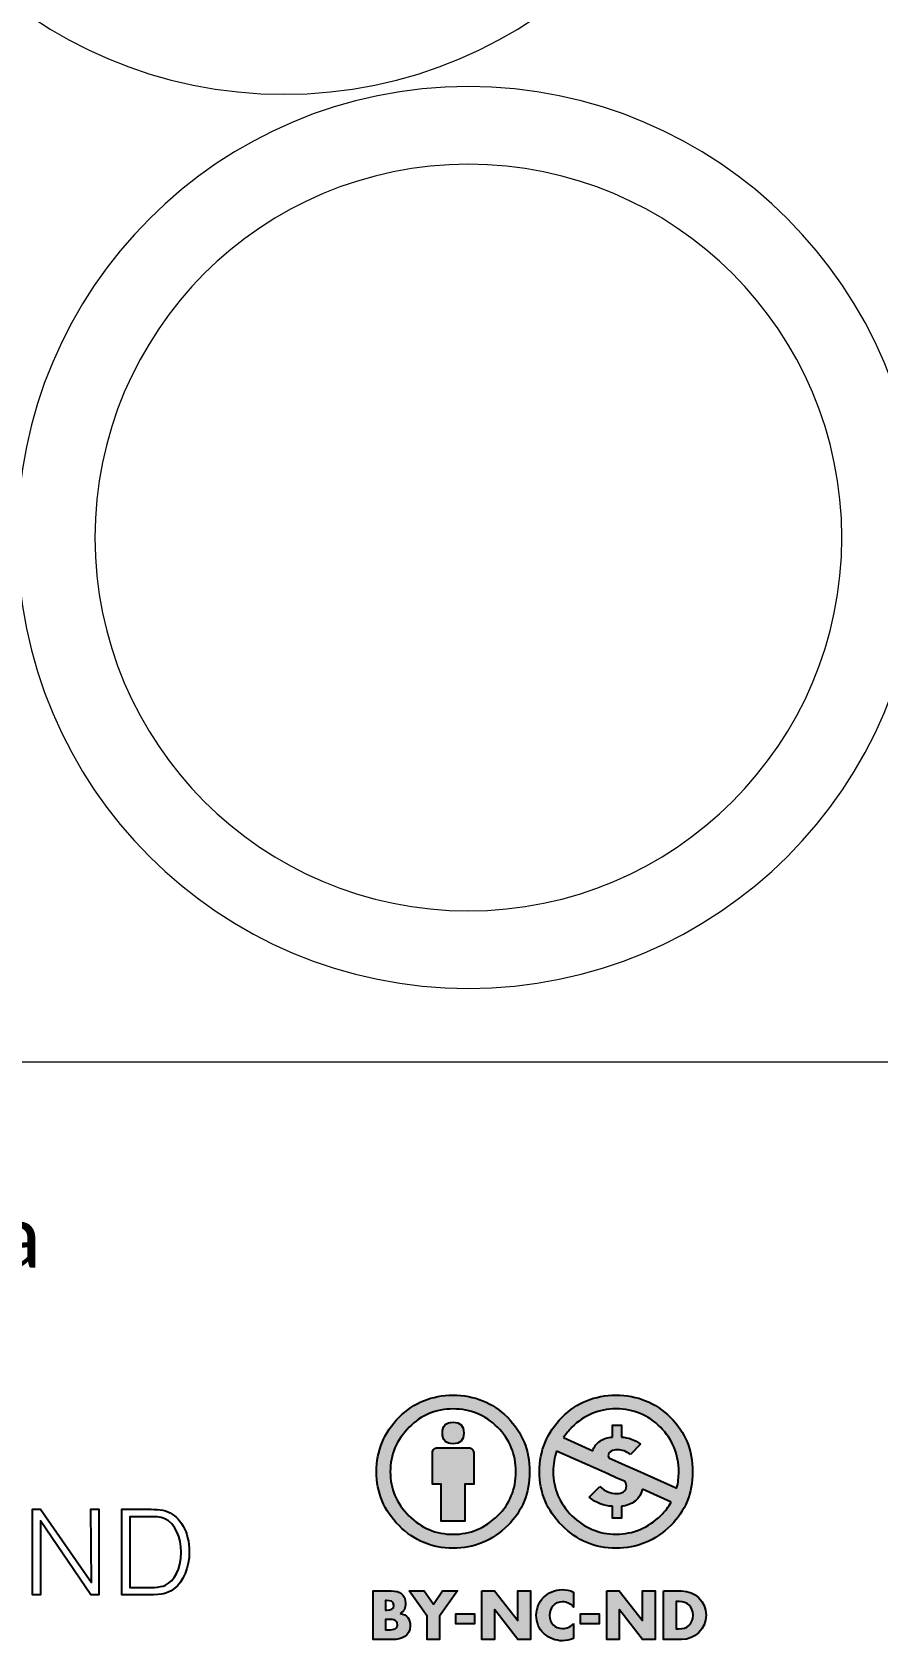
# Model space of a CAD drawing. Header units: centimetres. Extents: x -32.6 to 17.4, y -6.9 to 30.3.
# Drawn here: x -17.21 to -6.78, y -6.88 to 12.97 of the extents above; entities that cross this region are included whole.
import ezdxf

# ---------------------------------------------------------------- set-up
doc = ezdxf.new("R2010")
doc.units = ezdxf.units.CM
doc.header["$MEASUREMENT"] = 0
doc.layers.add('LAYER_1', color=7, linetype='Continuous')

msp = doc.modelspace()

# ---------------------------------------------------------------- hatches: boundary and pattern name
h = msp.add_hatch(color=256)
edge = h.paths.add_edge_path(flags=16)
edge.add_line((-9.908, -4.912), (-9.999, -4.873))
edge.add_line((-9.999, -4.873), (-10.11, -4.822))
edge.add_line((-10.11, -4.822), (-10.26, -4.757))
edge.add_line((-10.26, -4.757), (-10.743, -4.541))
edge.add_spline(control_points=[(-10.743, -4.541), (-10.771, -4.618), (-10.785, -4.703), (-10.785, -4.795)], knot_values=[0, 0, 0, 0, 1, 1, 1, 1], degree=3, periodic=0)
edge.add_spline(control_points=[(-10.785, -4.795), (-10.785, -5.005), (-10.708, -5.185), (-10.555, -5.338)], knot_values=[0, 0, 0, 0, 1, 1, 1, 1], degree=3, periodic=0)
edge.add_spline(control_points=[(-10.555, -5.338), (-10.401, -5.49), (-10.219, -5.566), (-10.009, -5.566)], knot_values=[0, 0, 0, 0, 1, 1, 1, 1], degree=3, periodic=0)
edge.add_spline(control_points=[(-10.009, -5.566), (-9.797, -5.566), (-9.613, -5.489), (-9.459, -5.335)], knot_values=[0, 0, 0, 0, 1, 1, 1, 1], degree=3, periodic=0)
edge.add_spline(control_points=[(-9.459, -5.335), (-9.404, -5.282), (-9.361, -5.227), (-9.329, -5.17)], knot_values=[0, 0, 0, 0, 1, 1, 1, 1], degree=3, periodic=0)
edge.add_line((-9.329, -5.17), (-9.685, -5.011))
edge.add_spline(control_points=[(-9.685, -5.011), (-9.698, -5.071), (-9.728, -5.119), (-9.775, -5.157)], knot_values=[0, 0, 0, 0, 1, 1, 1, 1], degree=3, periodic=0)
edge.add_spline(control_points=[(-9.775, -5.157), (-9.823, -5.195), (-9.88, -5.216), (-9.945, -5.222)], knot_values=[0, 0, 0, 0, 1, 1, 1, 1], degree=3, periodic=0)
edge.add_line((-9.945, -5.222), (-9.945, -5.367))
edge.add_line((-9.945, -5.367), (-10.055, -5.367))
edge.add_line((-10.055, -5.367), (-10.055, -5.222))
edge.add_spline(control_points=[(-10.055, -5.222), (-10.159, -5.221), (-10.255, -5.183), (-10.341, -5.109)], knot_values=[0, 0, 0, 0, 1, 1, 1, 1], degree=3, periodic=0)
edge.add_line((-10.341, -5.109), (-10.211, -4.978))
edge.add_spline(control_points=[(-10.211, -4.978), (-10.15, -5.035), (-10.079, -5.064), (-10.001, -5.064)], knot_values=[0, 0, 0, 0, 1, 1, 1, 1], degree=3, periodic=0)
edge.add_spline(control_points=[(-10.001, -5.064), (-9.968, -5.064), (-9.94, -5.056), (-9.917, -5.042)], knot_values=[0, 0, 0, 0, 1, 1, 1, 1], degree=3, periodic=0)
edge.add_spline(control_points=[(-9.917, -5.042), (-9.894, -5.027), (-9.883, -5.003), (-9.883, -4.969)], knot_values=[0, 0, 0, 0, 1, 1, 1, 1], degree=3, periodic=0)
edge.add_spline(control_points=[(-9.883, -4.969), (-9.883, -4.946), (-9.891, -4.926), (-9.908, -4.912)], knot_values=[0, 0, 0, 0, 1, 1, 1, 1], degree=3, periodic=0)
edge = h.paths.add_edge_path()
edge.add_spline(control_points=[(-10.677, -4.124), (-10.495, -3.942), (-10.273, -3.851), (-10.012, -3.851)], knot_values=[0, 0, 0, 0, 1, 1, 1, 1], degree=3, periodic=0)
edge.add_spline(control_points=[(-10.012, -3.851), (-9.747, -3.851), (-9.523, -3.942), (-9.341, -4.124)], knot_values=[0, 0, 0, 0, 1, 1, 1, 1], degree=3, periodic=0)
edge.add_spline(control_points=[(-9.341, -4.124), (-9.158, -4.306), (-9.066, -4.53), (-9.066, -4.795)], knot_values=[0, 0, 0, 0, 1, 1, 1, 1], degree=3, periodic=0)
edge.add_spline(control_points=[(-9.066, -4.795), (-9.066, -5.061), (-9.156, -5.282), (-9.336, -5.458)], knot_values=[0, 0, 0, 0, 1, 1, 1, 1], degree=3, periodic=0)
edge.add_spline(control_points=[(-9.336, -5.458), (-9.527, -5.646), (-9.753, -5.74), (-10.012, -5.74)], knot_values=[0, 0, 0, 0, 1, 1, 1, 1], degree=3, periodic=0)
edge.add_spline(control_points=[(-10.012, -5.74), (-10.269, -5.74), (-10.49, -5.646), (-10.677, -5.46)], knot_values=[0, 0, 0, 0, 1, 1, 1, 1], degree=3, periodic=0)
edge.add_spline(control_points=[(-10.677, -5.46), (-10.862, -5.274), (-10.955, -5.053), (-10.955, -4.795)], knot_values=[0, 0, 0, 0, 1, 1, 1, 1], degree=3, periodic=0)
edge.add_spline(control_points=[(-10.955, -4.795), (-10.955, -4.537), (-10.862, -4.313), (-10.677, -4.124)], knot_values=[0, 0, 0, 0, 1, 1, 1, 1], degree=3, periodic=0)
edge = h.paths.add_edge_path(flags=16)
edge.add_line((-10.098, -4.623), (-9.979, -4.677))
edge.add_line((-9.979, -4.677), (-9.896, -4.714))
edge.add_line((-9.896, -4.714), (-9.744, -4.782))
edge.add_line((-9.744, -4.782), (-9.26, -4.998))
edge.add_spline(control_points=[(-9.26, -4.998), (-9.245, -4.931), (-9.237, -4.864), (-9.237, -4.795)], knot_values=[0, 0, 0, 0, 1, 1, 1, 1], degree=3, periodic=0)
edge.add_spline(control_points=[(-9.237, -4.795), (-9.237, -4.578), (-9.312, -4.396), (-9.463, -4.247)], knot_values=[0, 0, 0, 0, 1, 1, 1, 1], degree=3, periodic=0)
edge.add_spline(control_points=[(-9.463, -4.247), (-9.612, -4.096), (-9.794, -4.02), (-10.009, -4.02)], knot_values=[0, 0, 0, 0, 1, 1, 1, 1], degree=3, periodic=0)
edge.add_spline(control_points=[(-10.009, -4.02), (-10.224, -4.02), (-10.405, -4.096), (-10.554, -4.247)], knot_values=[0, 0, 0, 0, 1, 1, 1, 1], degree=3, periodic=0)
edge.add_spline(control_points=[(-10.554, -4.247), (-10.591, -4.285), (-10.626, -4.327), (-10.658, -4.374)], knot_values=[0, 0, 0, 0, 1, 1, 1, 1], degree=3, periodic=0)
edge.add_line((-10.658, -4.374), (-10.297, -4.536))
edge.add_spline(control_points=[(-10.297, -4.536), (-10.282, -4.486), (-10.252, -4.447), (-10.208, -4.417)], knot_values=[0, 0, 0, 0, 1, 1, 1, 1], degree=3, periodic=0)
edge.add_spline(control_points=[(-10.208, -4.417), (-10.164, -4.387), (-10.113, -4.37), (-10.055, -4.367)], knot_values=[0, 0, 0, 0, 1, 1, 1, 1], degree=3, periodic=0)
edge.add_line((-10.055, -4.367), (-10.055, -4.222))
edge.add_line((-10.055, -4.222), (-9.945, -4.222))
edge.add_line((-9.945, -4.222), (-9.945, -4.367))
edge.add_spline(control_points=[(-9.945, -4.367), (-9.858, -4.372), (-9.78, -4.401), (-9.709, -4.455)], knot_values=[0, 0, 0, 0, 1, 1, 1, 1], degree=3, periodic=0)
edge.add_line((-9.709, -4.455), (-9.832, -4.581))
edge.add_spline(control_points=[(-9.832, -4.581), (-9.885, -4.544), (-9.939, -4.526), (-9.994, -4.526)], knot_values=[0, 0, 0, 0, 1, 1, 1, 1], degree=3, periodic=0)
edge.add_spline(control_points=[(-9.994, -4.526), (-10.023, -4.526), (-10.049, -4.531), (-10.072, -4.542)], knot_values=[0, 0, 0, 0, 1, 1, 1, 1], degree=3, periodic=0)
edge.add_spline(control_points=[(-10.072, -4.542), (-10.095, -4.554), (-10.107, -4.573), (-10.107, -4.6)], knot_values=[0, 0, 0, 0, 1, 1, 1, 1], degree=3, periodic=0)
edge.add_spline(control_points=[(-10.107, -4.6), (-10.107, -4.608), (-10.104, -4.616), (-10.098, -4.623)], knot_values=[0, 0, 0, 0, 1, 1, 1, 1], degree=3, periodic=0)
edge = h.paths.add_edge_path()
edge.add_spline(control_points=[(-12.687, -4.124), (-12.504, -3.942), (-12.283, -3.851), (-12.022, -3.851)], knot_values=[0, 0, 0, 0, 1, 1, 1, 1], degree=3, periodic=0)
edge.add_spline(control_points=[(-12.022, -3.851), (-11.757, -3.851), (-11.533, -3.942), (-11.351, -4.124)], knot_values=[0, 0, 0, 0, 1, 1, 1, 1], degree=3, periodic=0)
edge.add_spline(control_points=[(-11.351, -4.124), (-11.168, -4.307), (-11.076, -4.531), (-11.076, -4.795)], knot_values=[0, 0, 0, 0, 1, 1, 1, 1], degree=3, periodic=0)
edge.add_spline(control_points=[(-11.076, -4.795), (-11.076, -5.061), (-11.166, -5.282), (-11.346, -5.458)], knot_values=[0, 0, 0, 0, 1, 1, 1, 1], degree=3, periodic=0)
edge.add_spline(control_points=[(-11.346, -5.458), (-11.537, -5.646), (-11.762, -5.74), (-12.022, -5.74)], knot_values=[0, 0, 0, 0, 1, 1, 1, 1], degree=3, periodic=0)
edge.add_spline(control_points=[(-12.022, -5.74), (-12.277, -5.74), (-12.499, -5.647), (-12.687, -5.461)], knot_values=[0, 0, 0, 0, 1, 1, 1, 1], degree=3, periodic=0)
edge.add_spline(control_points=[(-12.687, -5.461), (-12.872, -5.276), (-12.965, -5.054), (-12.965, -4.795)], knot_values=[0, 0, 0, 0, 1, 1, 1, 1], degree=3, periodic=0)
edge.add_spline(control_points=[(-12.965, -4.795), (-12.965, -4.537), (-12.872, -4.313), (-12.687, -4.124)], knot_values=[0, 0, 0, 0, 1, 1, 1, 1], degree=3, periodic=0)
edge = h.paths.add_edge_path(flags=16)
edge.add_spline(control_points=[(-11.472, -4.247), (-11.623, -4.097), (-11.805, -4.021), (-12.019, -4.021)], knot_values=[0, 0, 0, 0, 1, 1, 1, 1], degree=3, periodic=0)
edge.add_spline(control_points=[(-12.019, -4.021), (-12.234, -4.021), (-12.415, -4.097), (-12.563, -4.247)], knot_values=[0, 0, 0, 0, 1, 1, 1, 1], degree=3, periodic=0)
edge.add_spline(control_points=[(-12.563, -4.247), (-12.718, -4.405), (-12.795, -4.587), (-12.795, -4.795)], knot_values=[0, 0, 0, 0, 1, 1, 1, 1], degree=3, periodic=0)
edge.add_spline(control_points=[(-12.795, -4.795), (-12.795, -5.005), (-12.718, -5.186), (-12.565, -5.338)], knot_values=[0, 0, 0, 0, 1, 1, 1, 1], degree=3, periodic=0)
edge.add_spline(control_points=[(-12.565, -5.338), (-12.412, -5.491), (-12.23, -5.568), (-12.019, -5.568)], knot_values=[0, 0, 0, 0, 1, 1, 1, 1], degree=3, periodic=0)
edge.add_spline(control_points=[(-12.019, -5.568), (-11.809, -5.568), (-11.625, -5.491), (-11.469, -5.337)], knot_values=[0, 0, 0, 0, 1, 1, 1, 1], degree=3, periodic=0)
edge.add_spline(control_points=[(-11.469, -5.337), (-11.321, -5.194), (-11.246, -5.013), (-11.246, -4.795)], knot_values=[0, 0, 0, 0, 1, 1, 1, 1], degree=3, periodic=0)
edge.add_spline(control_points=[(-11.246, -4.795), (-11.246, -4.581), (-11.322, -4.398), (-11.472, -4.247)], knot_values=[0, 0, 0, 0, 1, 1, 1, 1], degree=3, periodic=0)
edge = h.paths.add_edge_path(flags=0)
edge.add_line((-12.214, -4.5), (-11.827, -4.5))
edge.add_spline(control_points=[(-11.827, -4.5), (-11.811, -4.5), (-11.797, -4.506), (-11.784, -4.518)], knot_values=[0, 0, 0, 0, 1, 1, 1, 1], degree=3, periodic=0)
edge.add_spline(control_points=[(-11.784, -4.518), (-11.772, -4.53), (-11.766, -4.544), (-11.766, -4.561)], knot_values=[0, 0, 0, 0, 1, 1, 1, 1], degree=3, periodic=0)
edge.add_line((-11.766, -4.561), (-11.766, -4.947))
edge.add_line((-11.766, -4.947), (-11.874, -4.947))
edge.add_line((-11.874, -4.947), (-11.874, -5.406))
edge.add_line((-11.874, -5.406), (-12.167, -5.406))
edge.add_line((-12.167, -5.406), (-12.167, -4.947))
edge.add_line((-12.167, -4.947), (-12.275, -4.947))
edge.add_line((-12.275, -4.947), (-12.275, -4.561))
edge.add_spline(control_points=[(-12.275, -4.561), (-12.275, -4.544), (-12.269, -4.53), (-12.257, -4.518)], knot_values=[0, 0, 0, 0, 1, 1, 1, 1], degree=3, periodic=0)
edge.add_spline(control_points=[(-12.257, -4.518), (-12.246, -4.506), (-12.231, -4.5), (-12.214, -4.5)], knot_values=[0, 0, 0, 0, 1, 1, 1, 1], degree=3, periodic=0)
edge = h.paths.add_edge_path(flags=0)
edge.add_spline(control_points=[(-12.02, -4.45), (-12.108, -4.45), (-12.152, -4.406), (-12.152, -4.318)], knot_values=[0, 0, 0, 0, 1, 1, 1, 1], degree=3, periodic=0)
edge.add_spline(control_points=[(-12.152, -4.318), (-12.152, -4.229), (-12.108, -4.185), (-12.02, -4.185)], knot_values=[0, 0, 0, 0, 1, 1, 1, 1], degree=3, periodic=0)
edge.add_spline(control_points=[(-12.02, -4.185), (-11.933, -4.185), (-11.889, -4.229), (-11.889, -4.318)], knot_values=[0, 0, 0, 0, 1, 1, 1, 1], degree=3, periodic=0)
edge.add_spline(control_points=[(-11.889, -4.318), (-11.889, -4.406), (-11.933, -4.45), (-12.02, -4.45)], knot_values=[0, 0, 0, 0, 1, 1, 1, 1], degree=3, periodic=0)
at = {"linetype": 'Continuous'}
h = msp.add_hatch(color=256, dxfattribs=at)
h.paths.add_polyline_path([(-10.126, -6.266), (-9.97, -6.266), (-9.684, -6.633), (-9.683, -6.633), (-9.683, -6.266), (-9.527, -6.266), (-9.527, -6.866), (-9.683, -6.866), (-9.969, -6.499), (-9.97, -6.499), (-9.97, -6.866), (-10.126, -6.866)])
h.paths.add_polyline_path([(-10.219, -6.671), (-10.447, -6.671), (-10.447, -6.551), (-10.219, -6.551)])
h.paths.add_polyline_path([(-11.665, -6.266), (-11.509, -6.266), (-11.223, -6.633), (-11.221, -6.633), (-11.221, -6.266), (-11.065, -6.266), (-11.065, -6.866), (-11.221, -6.866), (-11.507, -6.499), (-11.509, -6.499), (-11.509, -6.866), (-11.665, -6.866)])
h.paths.add_polyline_path([(-11.758, -6.671), (-11.986, -6.671), (-11.986, -6.551), (-11.758, -6.551)])
h.paths.add_polyline_path([(-12.564, -6.266), (-12.376, -6.266), (-12.264, -6.429), (-12.152, -6.266), (-11.965, -6.266), (-12.186, -6.578), (-12.186, -6.866), (-12.342, -6.866), (-12.342, -6.578)])
edge = h.paths.add_edge_path()
edge.add_line((-9.204, -6.866), (-9.425, -6.866))
edge.add_line((-9.425, -6.866), (-9.425, -6.266))
edge.add_line((-9.425, -6.266), (-9.204, -6.266))
edge.add_spline(control_points=[(-9.204, -6.266), (-9.036, -6.266), (-8.899, -6.398), (-8.899, -6.566)], knot_values=[0, 0, 0, 0, 1, 1, 1, 1], degree=3, periodic=0)
edge.add_spline(control_points=[(-8.899, -6.566), (-8.899, -6.735), (-9.037, -6.866), (-9.204, -6.866)], knot_values=[0, 0, 0, 0, 1, 1, 1, 1], degree=3, periodic=0)
edge = h.paths.add_edge_path(flags=16)
edge.add_line((-9.232, -6.398), (-9.269, -6.398))
edge.add_line((-9.269, -6.398), (-9.269, -6.734))
edge.add_line((-9.269, -6.734), (-9.234, -6.734))
edge.add_spline(control_points=[(-9.234, -6.734), (-9.141, -6.734), (-9.061, -6.683), (-9.061, -6.566)], knot_values=[0, 0, 0, 0, 1, 1, 1, 1], degree=3, periodic=0)
edge.add_spline(control_points=[(-9.061, -6.566), (-9.061, -6.459), (-9.132, -6.398), (-9.232, -6.398)], knot_values=[0, 0, 0, 0, 1, 1, 1, 1], degree=3, periodic=0)
edge = h.paths.add_edge_path()
edge.add_line((-10.534, -6.28), (-10.534, -6.468))
edge.add_spline(control_points=[(-10.534, -6.468), (-10.566, -6.425), (-10.618, -6.402), (-10.671, -6.402)], knot_values=[0, 0, 0, 0, 1, 1, 1, 1], degree=3, periodic=0)
edge.add_spline(control_points=[(-10.671, -6.402), (-10.767, -6.402), (-10.831, -6.475), (-10.831, -6.568)], knot_values=[0, 0, 0, 0, 1, 1, 1, 1], degree=3, periodic=0)
edge.add_spline(control_points=[(-10.831, -6.568), (-10.831, -6.663), (-10.766, -6.731), (-10.669, -6.731)], knot_values=[0, 0, 0, 0, 1, 1, 1, 1], degree=3, periodic=0)
edge.add_spline(control_points=[(-10.669, -6.731), (-10.618, -6.731), (-10.567, -6.706), (-10.534, -6.667)], knot_values=[0, 0, 0, 0, 1, 1, 1, 1], degree=3, periodic=0)
edge.add_line((-10.534, -6.667), (-10.534, -6.854))
edge.add_spline(control_points=[(-10.534, -6.854), (-10.586, -6.87), (-10.624, -6.882), (-10.672, -6.882)], knot_values=[0, 0, 0, 0, 1, 1, 1, 1], degree=3, periodic=0)
edge.add_spline(control_points=[(-10.672, -6.882), (-10.756, -6.882), (-10.835, -6.85), (-10.898, -6.794)], knot_values=[0, 0, 0, 0, 1, 1, 1, 1], degree=3, periodic=0)
edge.add_spline(control_points=[(-10.898, -6.794), (-10.964, -6.734), (-10.994, -6.656), (-10.994, -6.567)], knot_values=[0, 0, 0, 0, 1, 1, 1, 1], degree=3, periodic=0)
edge.add_spline(control_points=[(-10.994, -6.567), (-10.994, -6.485), (-10.963, -6.406), (-10.905, -6.347)], knot_values=[0, 0, 0, 0, 1, 1, 1, 1], degree=3, periodic=0)
edge.add_spline(control_points=[(-10.905, -6.347), (-10.847, -6.287), (-10.761, -6.25), (-10.677, -6.25)], knot_values=[0, 0, 0, 0, 1, 1, 1, 1], degree=3, periodic=0)
edge.add_spline(control_points=[(-10.677, -6.25), (-10.627, -6.25), (-10.581, -6.261), (-10.534, -6.28)], knot_values=[0, 0, 0, 0, 1, 1, 1, 1], degree=3, periodic=0)
edge = h.paths.add_edge_path()
edge.add_line((-12.767, -6.866), (-13.008, -6.866))
edge.add_line((-13.008, -6.866), (-13.008, -6.266))
edge.add_line((-13.008, -6.266), (-12.785, -6.266))
edge.add_spline(control_points=[(-12.785, -6.266), (-12.678, -6.266), (-12.607, -6.308), (-12.607, -6.422)], knot_values=[0, 0, 0, 0, 1, 1, 1, 1], degree=3, periodic=0)
edge.add_spline(control_points=[(-12.607, -6.422), (-12.607, -6.476), (-12.624, -6.52), (-12.673, -6.545)], knot_values=[0, 0, 0, 0, 1, 1, 1, 1], degree=3, periodic=0)
edge.add_line((-12.673, -6.545), (-12.673, -6.546))
edge.add_spline(control_points=[(-12.673, -6.546), (-12.587, -6.557), (-12.55, -6.616), (-12.55, -6.699)], knot_values=[0, 0, 0, 0, 1, 1, 1, 1], degree=3, periodic=0)
edge.add_spline(control_points=[(-12.55, -6.699), (-12.55, -6.825), (-12.657, -6.866), (-12.767, -6.866)], knot_values=[0, 0, 0, 0, 1, 1, 1, 1], degree=3, periodic=0)
edge = h.paths.add_edge_path(flags=16)
edge.add_line((-12.841, -6.386), (-12.852, -6.386))
edge.add_line((-12.852, -6.386), (-12.852, -6.502))
edge.add_line((-12.852, -6.502), (-12.834, -6.502))
edge.add_spline(control_points=[(-12.834, -6.502), (-12.793, -6.502), (-12.75, -6.495), (-12.75, -6.444)], knot_values=[0, 0, 0, 0, 1, 1, 1, 1], degree=3, periodic=0)
edge.add_spline(control_points=[(-12.75, -6.444), (-12.75, -6.389), (-12.798, -6.386), (-12.841, -6.386)], knot_values=[0, 0, 0, 0, 1, 1, 1, 1], degree=3, periodic=0)
edge = h.paths.add_edge_path(flags=16)
edge.add_line((-12.836, -6.618), (-12.852, -6.618))
edge.add_line((-12.852, -6.618), (-12.852, -6.747))
edge.add_line((-12.852, -6.747), (-12.832, -6.747))
edge.add_spline(control_points=[(-12.832, -6.747), (-12.786, -6.747), (-12.708, -6.749), (-12.708, -6.683)], knot_values=[0, 0, 0, 0, 1, 1, 1, 1], degree=3, periodic=0)
edge.add_spline(control_points=[(-12.708, -6.683), (-12.708, -6.611), (-12.785, -6.618), (-12.836, -6.618)], knot_values=[0, 0, 0, 0, 1, 1, 1, 1], degree=3, periodic=0)

# ---------------------------------------------------------------- linework, layer by layer
at = {"linetype": 'Continuous', "lineweight": 0}
msp.add_lwpolyline([(-32.641, 0.262), (17.359, 0.262), (17.359, 30.262), (-32.641, 30.262)], close=True, dxfattribs=at)
at = {"lineweight": 0}
for points in [[(-14.107, 23.332), (-11.034, 23.332), (-8.542, 20.84), (-8.542, 17.767), (-8.542, 17.767), (-8.542, 14.694), (-11.034, 12.202), (-14.107, 12.202), (-14.107, 12.202), (-17.179, 12.202), (-19.671, 14.694), (-19.671, 17.767), (-19.671, 17.767), (-19.671, 20.84), (-17.179, 23.332), (-14.107, 23.332)], [(-11.832, 12.297), (-8.759, 12.297), (-6.267, 9.805), (-6.267, 6.732), (-6.267, 6.732), (-6.267, 3.659), (-8.759, 1.168), (-11.832, 1.168), (-11.832, 1.168), (-14.904, 1.168), (-17.396, 3.659), (-17.396, 6.732), (-17.396, 6.732), (-17.396, 9.805), (-14.904, 12.297), (-11.832, 12.297)], [(-11.832, 11.339), (-9.288, 11.339), (-7.225, 9.276), (-7.225, 6.732), (-7.225, 6.732), (-7.225, 4.189), (-9.288, 2.126), (-11.832, 2.126), (-11.832, 2.126), (-14.375, 2.126), (-16.438, 4.189), (-16.438, 6.732), (-16.438, 6.732), (-16.438, 9.276), (-14.375, 11.339), (-11.832, 11.339)]]:
    msp.add_open_spline(points, degree=3, knots=[0, 0, 0, 0, 0.25, 0.25, 0.25, 0.25, 0.5, 0.5, 0.5, 0.5, 0.75, 0.75, 0.75, 0.75, 1, 1, 1, 1], dxfattribs=at)
at = {"layer": 'LAYER_1', "color": 7}
for points in [[(-12.022, -3.851), (-12.022, -3.851)], [(-10.012, -3.851), (-10.012, -3.851)], [(-12.019, -4.021), (-12.019, -4.021)], [(-10.009, -4.02), (-10.009, -4.02)], [(-12.152, -4.318), (-12.152, -4.318)], [(-10.055, -4.367), (-10.055, -4.222), (-9.945, -4.222), (-9.945, -4.367)], [(-11.766, -4.561), (-11.766, -4.947), (-11.874, -4.947), (-11.874, -5.406), (-12.167, -5.406), (-12.167, -4.947), (-12.275, -4.947), (-12.275, -4.561)], [(-12.214, -4.5), (-11.827, -4.5)], [(-11.766, -4.561), (-11.766, -4.561)], [(-9.908, -4.912), (-9.999, -4.873), (-10.11, -4.822), (-10.26, -4.757), (-10.743, -4.541), (-10.743, -4.541)], [(-10.658, -4.374), (-10.297, -4.536)], [(-9.709, -4.455), (-9.832, -4.581)], [(-10.098, -4.623), (-9.979, -4.677), (-9.896, -4.714), (-9.744, -4.782), (-9.26, -4.998)], [(-10.341, -5.109), (-10.211, -4.978)], [(-9.329, -5.17), (-9.685, -5.011)], [(-16.39, -6.316), (-16.489, -6.316), (-17.111, -5.402), (-17.111, -6.316), (-17.209, -6.316), (-17.209, -5.258), (-17.111, -5.258), (-16.48, -6.163), (-16.489, -5.258), (-16.39, -5.258), (-16.39, -6.316), (-16.39, -6.316)], [(-16.108, -6.316), (-16.108, -5.258), (-15.826, -5.258)], [(-15.821, -5.351), (-16.006, -5.351), (-16.006, -6.226), (-16.006, -6.226), (-16.006, -6.226)], [(-9.945, -5.222), (-9.945, -5.367), (-10.055, -5.367), (-10.055, -5.222)], [(-15.834, -6.316), (-16.108, -6.316), (-16.108, -6.316)], [(-16.006, -6.226), (-15.847, -6.226)], [(-13.008, -6.866), (-13.008, -6.266), (-12.785, -6.266)], [(-12.564, -6.266), (-12.376, -6.266), (-12.264, -6.429), (-12.152, -6.266), (-11.965, -6.266), (-12.186, -6.578), (-12.186, -6.866), (-12.342, -6.866), (-12.342, -6.578), (-12.564, -6.266), (-12.564, -6.266)], [(-11.665, -6.266), (-11.509, -6.266), (-11.223, -6.633), (-11.221, -6.633), (-11.221, -6.266), (-11.065, -6.266), (-11.065, -6.866), (-11.221, -6.866), (-11.507, -6.499), (-11.509, -6.499), (-11.509, -6.866), (-11.665, -6.866), (-11.665, -6.266), (-11.665, -6.266)], [(-10.534, -6.28), (-10.534, -6.468), (-10.534, -6.468)], [(-10.126, -6.266), (-9.97, -6.266), (-9.684, -6.633), (-9.683, -6.633), (-9.683, -6.266), (-9.527, -6.266), (-9.527, -6.866), (-9.683, -6.866), (-9.969, -6.499), (-9.97, -6.499), (-9.97, -6.866), (-10.126, -6.866), (-10.126, -6.266), (-10.126, -6.266)], [(-9.425, -6.266), (-9.204, -6.266)], [(-9.204, -6.866), (-9.425, -6.866), (-9.425, -6.266), (-9.425, -6.266)], [(-12.841, -6.386), (-12.852, -6.386), (-12.852, -6.502), (-12.852, -6.502)], [(-12.852, -6.502), (-12.834, -6.502)], [(-12.673, -6.545), (-12.673, -6.546)], [(-9.232, -6.398), (-9.269, -6.398), (-9.269, -6.734), (-9.269, -6.734)], [(-12.836, -6.618), (-12.852, -6.618), (-12.852, -6.747), (-12.852, -6.747)], [(-12.852, -6.747), (-12.832, -6.747)], [(-11.758, -6.671), (-11.986, -6.671), (-11.986, -6.551), (-11.758, -6.551), (-11.758, -6.671), (-11.758, -6.671)], [(-10.534, -6.667), (-10.534, -6.854)], [(-10.219, -6.671), (-10.447, -6.671), (-10.447, -6.551), (-10.219, -6.551), (-10.219, -6.671), (-10.219, -6.671)], [(-9.269, -6.734), (-9.234, -6.734)], [(-12.767, -6.866), (-13.008, -6.866), (-13.008, -6.866)]]:
    msp.add_lwpolyline(points, dxfattribs=at)
for points in [[(-12.687, -4.124), (-12.504, -3.942), (-12.283, -3.851), (-12.022, -3.851)], [(-12.022, -3.851), (-11.757, -3.851), (-11.533, -3.942), (-11.351, -4.124)], [(-10.677, -4.124), (-10.495, -3.942), (-10.273, -3.851), (-10.012, -3.851)], [(-10.012, -3.851), (-9.747, -3.851), (-9.523, -3.942), (-9.341, -4.124)], [(-12.965, -4.795), (-12.965, -4.537), (-12.872, -4.313), (-12.687, -4.124)], [(-12.019, -4.021), (-12.234, -4.021), (-12.415, -4.097), (-12.563, -4.247)], [(-11.472, -4.247), (-11.623, -4.097), (-11.805, -4.021), (-12.019, -4.021)], [(-11.351, -4.124), (-11.168, -4.307), (-11.076, -4.531), (-11.076, -4.795)], [(-10.955, -4.795), (-10.955, -4.537), (-10.862, -4.313), (-10.677, -4.124)], [(-10.009, -4.02), (-10.224, -4.02), (-10.405, -4.096), (-10.554, -4.247)], [(-9.463, -4.247), (-9.612, -4.096), (-9.794, -4.02), (-10.009, -4.02)], [(-9.341, -4.124), (-9.158, -4.306), (-9.066, -4.53), (-9.066, -4.795)], [(-12.563, -4.247), (-12.718, -4.405), (-12.795, -4.587), (-12.795, -4.795)], [(-12.152, -4.318), (-12.152, -4.229), (-12.108, -4.185), (-12.02, -4.185)], [(-12.02, -4.45), (-12.108, -4.45), (-12.152, -4.406), (-12.152, -4.318)], [(-12.02, -4.185), (-11.933, -4.185), (-11.889, -4.229), (-11.889, -4.318)], [(-11.889, -4.318), (-11.889, -4.406), (-11.933, -4.45), (-12.02, -4.45)], [(-11.246, -4.795), (-11.246, -4.581), (-11.322, -4.398), (-11.472, -4.247)], [(-10.554, -4.247), (-10.591, -4.285), (-10.626, -4.327), (-10.658, -4.374)], [(-10.208, -4.417), (-10.164, -4.387), (-10.113, -4.37), (-10.055, -4.367)], [(-9.945, -4.367), (-9.858, -4.372), (-9.78, -4.401), (-9.709, -4.455)], [(-9.237, -4.795), (-9.237, -4.578), (-9.312, -4.396), (-9.463, -4.247)], [(-12.275, -4.561), (-12.275, -4.544), (-12.269, -4.53), (-12.257, -4.518)], [(-12.257, -4.518), (-12.246, -4.506), (-12.231, -4.5), (-12.214, -4.5)], [(-11.827, -4.5), (-11.811, -4.5), (-11.797, -4.506), (-11.784, -4.518)], [(-11.784, -4.518), (-11.772, -4.53), (-11.766, -4.544), (-11.766, -4.561)], [(-10.743, -4.541), (-10.771, -4.618), (-10.785, -4.703), (-10.785, -4.795)], [(-10.297, -4.536), (-10.282, -4.486), (-10.252, -4.447), (-10.208, -4.417)], [(-10.072, -4.542), (-10.095, -4.554), (-10.107, -4.573), (-10.107, -4.6)], [(-9.994, -4.526), (-10.023, -4.526), (-10.049, -4.531), (-10.072, -4.542)], [(-9.832, -4.581), (-9.885, -4.544), (-9.939, -4.526), (-9.994, -4.526)], [(-10.107, -4.6), (-10.107, -4.608), (-10.104, -4.616), (-10.098, -4.623)], [(-12.687, -5.461), (-12.872, -5.276), (-12.965, -5.054), (-12.965, -4.795)], [(-12.795, -4.795), (-12.795, -5.005), (-12.718, -5.186), (-12.565, -5.338)], [(-11.469, -5.337), (-11.321, -5.194), (-11.246, -5.013), (-11.246, -4.795)], [(-11.076, -4.795), (-11.076, -5.061), (-11.166, -5.282), (-11.346, -5.458)], [(-10.677, -5.46), (-10.862, -5.274), (-10.955, -5.053), (-10.955, -4.795)], [(-10.785, -4.795), (-10.785, -5.005), (-10.708, -5.185), (-10.555, -5.338)], [(-9.883, -4.969), (-9.883, -4.946), (-9.891, -4.926), (-9.908, -4.912)], [(-9.066, -4.795), (-9.066, -5.061), (-9.156, -5.282), (-9.336, -5.458)], [(-9.26, -4.998), (-9.245, -4.931), (-9.237, -4.864), (-9.237, -4.795)], [(-10.055, -5.222), (-10.159, -5.221), (-10.255, -5.183), (-10.341, -5.109)], [(-10.211, -4.978), (-10.15, -5.035), (-10.079, -5.064), (-10.001, -5.064)], [(-10.001, -5.064), (-9.968, -5.064), (-9.94, -5.056), (-9.917, -5.042)], [(-9.775, -5.157), (-9.823, -5.195), (-9.88, -5.216), (-9.945, -5.222)], [(-9.917, -5.042), (-9.894, -5.027), (-9.883, -5.003), (-9.883, -4.969)], [(-9.685, -5.011), (-9.698, -5.071), (-9.728, -5.119), (-9.775, -5.157)], [(-15.826, -5.258), (-15.714, -5.259), (-15.616, -5.259), (-15.54, -5.289)], [(-15.576, -5.376), (-15.634, -5.351), (-15.691, -5.351), (-15.821, -5.351)], [(-15.54, -5.289), (-15.388, -5.349), (-15.274, -5.536), (-15.274, -5.784)], [(-12.565, -5.338), (-12.412, -5.491), (-12.23, -5.568), (-12.019, -5.568)], [(-12.019, -5.568), (-11.809, -5.568), (-11.625, -5.491), (-11.469, -5.337)], [(-10.555, -5.338), (-10.401, -5.49), (-10.219, -5.566), (-10.009, -5.566)], [(-10.009, -5.566), (-9.797, -5.566), (-9.613, -5.489), (-9.459, -5.335)], [(-9.459, -5.335), (-9.404, -5.282), (-9.361, -5.227), (-9.329, -5.17)], [(-15.375, -5.788), (-15.375, -5.607), (-15.447, -5.433), (-15.576, -5.376)], [(-12.022, -5.74), (-12.277, -5.74), (-12.499, -5.647), (-12.687, -5.461)], [(-11.346, -5.458), (-11.537, -5.646), (-11.762, -5.74), (-12.022, -5.74)], [(-10.012, -5.74), (-10.269, -5.74), (-10.49, -5.646), (-10.677, -5.46)], [(-9.336, -5.458), (-9.527, -5.646), (-9.753, -5.74), (-10.012, -5.74)], [(-15.568, -6.195), (-15.466, -6.148), (-15.375, -6), (-15.375, -5.788)], [(-15.274, -5.784), (-15.274, -5.982), (-15.346, -6.148), (-15.463, -6.24)], [(-15.847, -6.226), (-15.76, -6.226), (-15.639, -6.228), (-15.568, -6.195)], [(-15.463, -6.24), (-15.559, -6.315), (-15.655, -6.316), (-15.834, -6.316)], [(-12.785, -6.266), (-12.678, -6.266), (-12.607, -6.308), (-12.607, -6.422)], [(-10.994, -6.567), (-10.994, -6.485), (-10.963, -6.406), (-10.905, -6.347)], [(-10.905, -6.347), (-10.847, -6.287), (-10.761, -6.25), (-10.677, -6.25)], [(-10.677, -6.25), (-10.627, -6.25), (-10.581, -6.261), (-10.534, -6.28)], [(-9.204, -6.266), (-9.036, -6.266), (-8.899, -6.398), (-8.899, -6.566)], [(-12.75, -6.444), (-12.75, -6.389), (-12.798, -6.386), (-12.841, -6.386)], [(-12.834, -6.502), (-12.793, -6.502), (-12.75, -6.495), (-12.75, -6.444)], [(-12.607, -6.422), (-12.607, -6.476), (-12.624, -6.52), (-12.673, -6.545)], [(-12.673, -6.546), (-12.587, -6.557), (-12.55, -6.616), (-12.55, -6.699)], [(-10.671, -6.402), (-10.767, -6.402), (-10.831, -6.475), (-10.831, -6.568)], [(-10.534, -6.468), (-10.566, -6.425), (-10.618, -6.402), (-10.671, -6.402)], [(-9.061, -6.566), (-9.061, -6.459), (-9.132, -6.398), (-9.232, -6.398)], [(-12.708, -6.683), (-12.708, -6.611), (-12.785, -6.618), (-12.836, -6.618)], [(-12.832, -6.747), (-12.786, -6.747), (-12.708, -6.749), (-12.708, -6.683)], [(-12.55, -6.699), (-12.55, -6.825), (-12.657, -6.866), (-12.767, -6.866)], [(-10.898, -6.794), (-10.964, -6.734), (-10.994, -6.656), (-10.994, -6.567)], [(-10.831, -6.568), (-10.831, -6.663), (-10.766, -6.731), (-10.669, -6.731)], [(-10.669, -6.731), (-10.618, -6.731), (-10.567, -6.706), (-10.534, -6.667)], [(-9.234, -6.734), (-9.141, -6.734), (-9.061, -6.683), (-9.061, -6.566)], [(-8.899, -6.566), (-8.899, -6.735), (-9.037, -6.866), (-9.204, -6.866)], [(-10.672, -6.882), (-10.756, -6.882), (-10.835, -6.85), (-10.898, -6.794)], [(-10.534, -6.854), (-10.586, -6.87), (-10.624, -6.882), (-10.672, -6.882)]]:
    msp.add_open_spline(points, degree=3, dxfattribs=at)

# ---------------------------------------------------------------- texts
at = {"insert": (-32.265, -1.528), "char_height": 0.75, "width": 31.08907, "attachment_point": 1}
msp.add_mtext('{\\fCalibri|b0|i0|c238|p34;PROJEKT: Katarzyna Markowska}', dxfattribs=at)

doc.saveas('drawing.dxf')
